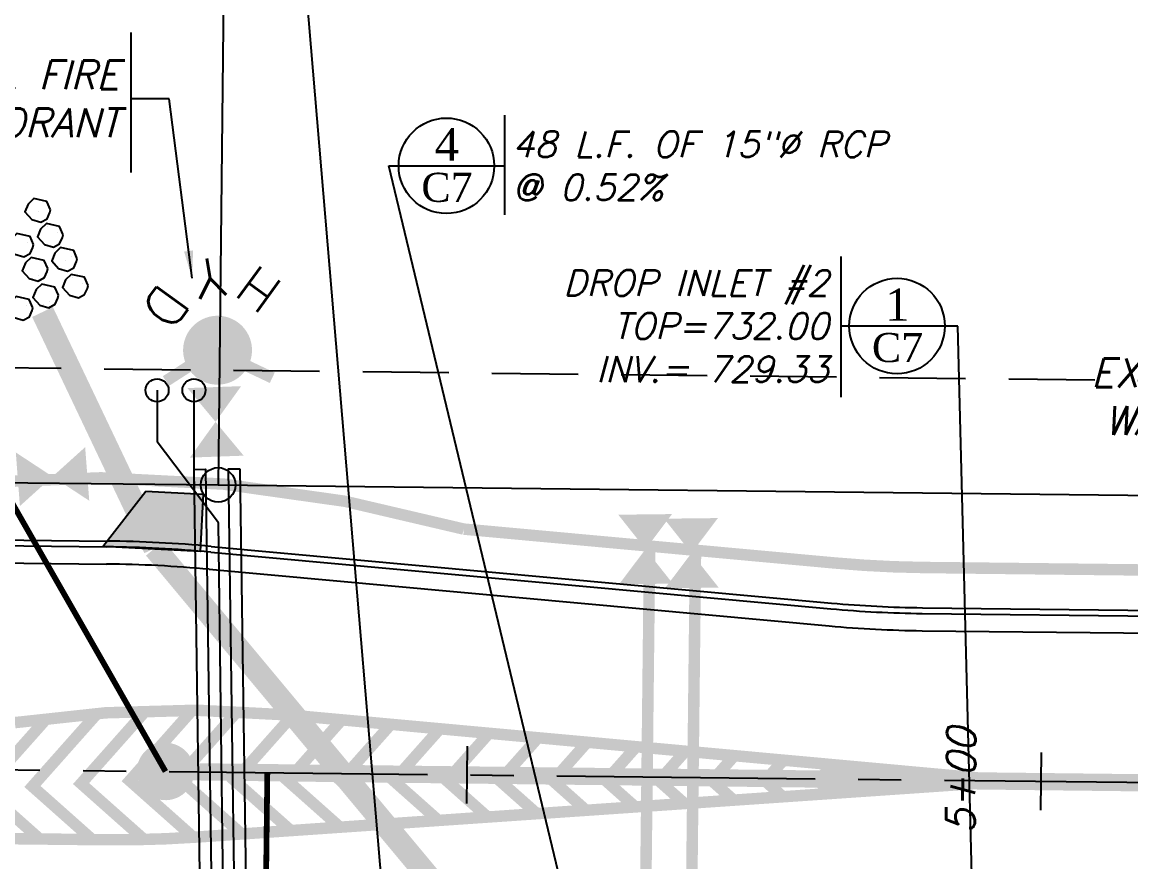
# Model space of a CAD drawing. Header units: feet. Extents: x 2168824 to 2169426, y 1509567 to 1510102.
# Drawn here: x 2169104 to 2169200.5, y 1509901.4 to 1509974.5 of the extents above; entities that cross this region are included whole.
import ezdxf
from ezdxf.enums import TextEntityAlignment as Align

# ---------------------------------------------------------------- set-up
doc = ezdxf.new("R2010")
doc.units = ezdxf.units.FT
doc.header["$LTSCALE"] = 30
doc.header["$MEASUREMENT"] = 0
for name, pattern in [('CENTER2', [1.125, 0.75, -0.125, 0.125, -0.125]), ('HIDDEN', [0.375, 0.25, -0.125]), ('HIDDEN2', [0.1875, 0.125, -0.0625])]:
    doc.linetypes.add(name, pattern=pattern)
for name, color, linetype in [('1_DRTXT', 1, 'Continuous'), ('4_BNDLINE', 3, 'Continuous'), ('4_CENTERLINE', 9, 'CENTER2'), ('4_EASELINE', 6, 'HIDDEN'), ('6_EX_DRAINAGE', 252, 'MA_EX_DRAINAGE_LINE'), ('6_EX_SEWER', 252, 'MA_EX_SEWER_LINE'), ('6_EX_UT_POWER_UG', 9, 'MA_EX_UGE_LINE'), ('6_EX_WATER', 252, 'MA_EX_WATER_LINE'), ('6_EX_WATER_FIRE_LINE', 252, 'Continuous'), ('6_EX_WATER_TXT', 9, 'Continuous'), ('7_EX_CURB', 9, 'Continuous'), ('7_EX_PVMT_STRIPE', 252, 'HIDDEN2'), ('8_STATIONS', 6, 'Continuous')]:
    doc.layers.add(name, color=color, linetype=linetype)
doc.styles.add('ROMANS', font='romans.shx', dxfattribs={"oblique": 15})
doc.styles.add('ROMANS15', font='romans.shx', dxfattribs={"oblique": 14.99997778074544})
doc.styles.add('ROMANTIC', font='romantic.ttf', dxfattribs={"oblique": 15})
doc.linetypes.add('MA_EX_DRAINAGE_LINE', pattern='A,0.3,-0.2,["EX SD",ROMANS,S=0.1,R=0,X=-0.05,Y=-0.05],-0.5', length=1)
doc.linetypes.add('MA_EX_SEWER_LINE', pattern='A,0.3,-0.2,["EX SS",ROMANS,S=0.1,R=0,X=-0.05,Y=-0.05],-0.5', length=1)
doc.linetypes.add('MA_EX_UGE_LINE', pattern='A,0.3,-0.1,["EX UGE",ROMANS,S=0.1,R=0,X=-0.05,Y=-0.05],-0.6', length=1)
doc.linetypes.add('MA_EX_WATER_LINE', pattern='A,0.3,-0.2,["EX W",ROMANS,S=0.1,R=0,X=-0.05,Y=-0.05],-0.5', length=1)
doc.dimstyles.new('1_SCALE', dxfattribs={"dimscale": 30, "dimtxt": 0.08, "dimasz": 0.08, "dimexe": 0.05, "dimexo": 0.05, "dimgap": 0.02, "dimtad": 1, "dimdec": 0, "dimzin": 0, "dimdsep": 46, "dimtxsty": 'ROMANS15', "dimcen": 0.09, "dimclrd": 256, "dimclre": 256, "dimclrt": 256, "dimaunit": 1, "dimazin": 0, "dimtfac": 1, "dimtdec": 0, "dimtmove": 2, "dimatfit": 0, "dimfxl": 0, "dimtolj": 1, "dimtzin": 0, "dimlwd": -1, "dimlwe": -1, "dimarcsym": 0})

# ---------------------------------------------------------------- blocks, each defined once
blk = doc.blocks.new('lbl_tic')
blk.add_line((0, -0.04164999999999996), (0, 0.04164999999999996))

msp = doc.modelspace()

# ---------------------------------------------------------------- hatches: boundary and pattern name
at = {"layer": '6_EX_DRAINAGE'}
msp.add_hatch(color=256, dxfattribs=at).paths.add_polyline_path([(2169114.73035901, 1509933.619051107), (2169119.723817423, 1509933.363369501), (2169119.468135817, 1509928.369911089), (2169110.979256517, 1509928.804569819)])
at = {"layer": '6_EX_WATER', "ltscale": 0.7}
h = msp.add_hatch(color=256, dxfattribs=at)
h.paths.add_polyline_path([(2169120.793265173, 1509939.662719629), (2169118.346227319, 1509942.604591386), (2169123.023558274, 1509942.77212414)])
h.paths.add_polyline_path([(2169120.793265173, 1509939.662719629), (2169118.562972071, 1509936.553315117), (2169123.240303027, 1509936.720847872)])
h = msp.add_hatch(color=256, dxfattribs=at)
h.paths.add_polyline_path([(2169106.599605004, 1509934.899031147), (2169109.439622945, 1509937.46357824), (2169109.797059955, 1509932.796916599)])
h.paths.add_polyline_path([(2169106.599605004, 1509934.899031147), (2169103.402150054, 1509937.001145697), (2169103.759587063, 1509932.334484055)])
h = msp.add_hatch(color=256, dxfattribs=at)
h.paths.add_polyline_path([(2169158.231601837, 1509928.580804475), (2169160.607064468, 1509925.580840977), (2169155.927055122, 1509925.526026549)])
h.paths.add_polyline_path([(2169158.231601837, 1509928.580804475), (2169160.536148554, 1509931.635582399), (2169155.856139207, 1509931.580767972)])
h = msp.add_hatch(color=256, dxfattribs=at)
h.paths.add_polyline_path([(2169162.227194908, 1509928.233522593), (2169164.602657538, 1509925.233559095), (2169159.922648193, 1509925.178744667)])
h.paths.add_polyline_path([(2169162.227194908, 1509928.233522593), (2169164.531741624, 1509931.288300517), (2169159.851732277, 1509931.233486089)])

# ---------------------------------------------------------------- linework, layer by layer
at = {"layer": '1_DRTXT'}
for p, q in [((2169145.938256253, 1509966.360963992), (2169145.938256253, 1509957.6911021)), ((2169175.27631437, 1509941.823107373), (2169175.27631437, 1509954.064628665))]:
    msp.add_line(p, q, dxfattribs=at)
for centre in [(2169140.89629569, 1509961.95369211), (2169180.126220417, 1509948.006740896)]:
    msp.add_circle(centre, 4.158282026699598, dxfattribs=at)
at = {"layer": '4_BNDLINE'}
for p, q in [((2169122.294624495, 1510047.341678259), (2169121.019386232, 1509934.178355579)), ((2168976.001362345, 1509935.81256469), (2169121.019386232, 1509934.178355579)), ((2169121.019386232, 1509934.178355579), (2169312.027258522, 1509932.025886549))]:
    msp.add_line(p, q, dxfattribs=at)
msp.add_circle((2169121.019386232, 1509934.178355579), 1.5, dxfattribs=at)
at = {"layer": '4_CENTERLINE'}
msp.add_line((2168914.266640991, 1509911.506666359), (2169354.742821204, 1509906.542937248), dxfattribs=at)
at = {"layer": '4_EASELINE'}
msp.add_line((2168976.114045262, 1509945.811929798), (2169406.154844517, 1509940.965797066), dxfattribs=at)
at = {"layer": '6_EX_DRAINAGE', "linetype": 'Continuous', "flags": 128}
for points in [[(2169106.429789409, 1509958.12751587), (2169106.112998941, 1509958.837079845), (2169104.977058404, 1509959.094157704), (2169104.472821848, 1509958.623901433), (2169104.199080817, 1509957.94167056), (2169104.803806959, 1509957.273940656), (2169105.587643513, 1509957.043049631), (2169106.133308582, 1509957.344805488), (2169106.372644588, 1509957.875012139)], [(2169107.51623691, 1509955.956572626), (2169107.199446442, 1509956.666136601), (2169106.063505905, 1509956.92321446), (2169105.559269349, 1509956.452958188), (2169105.285528318, 1509955.770727316), (2169105.89025446, 1509955.102997412), (2169106.674091014, 1509954.872106387), (2169107.219756083, 1509955.173862244), (2169107.459092089, 1509955.704068895)], [(2169104.955324201, 1509955.103701441), (2169104.638533733, 1509955.813265416), (2169103.502593196, 1509956.070343275), (2169102.99835664, 1509955.600087004), (2169102.724615609, 1509954.917856131), (2169103.329341751, 1509954.250126227), (2169104.113178305, 1509954.019235202), (2169104.658843374, 1509954.320991059), (2169104.89817938, 1509954.85119771)], [(2169108.757895647, 1509953.863159945), (2169108.441105179, 1509954.57272392), (2169107.305164642, 1509954.829801779), (2169106.800928086, 1509954.359545507), (2169106.527187055, 1509953.677314635), (2169107.131913197, 1509953.009584731), (2169107.915749751, 1509952.778693706), (2169108.46141482, 1509953.080449563), (2169108.700750826, 1509953.610656214)], [(2169106.196982938, 1509953.01028876), (2169105.88019247, 1509953.719852735), (2169104.744251933, 1509953.976930594), (2169104.240015377, 1509953.506674322), (2169103.966274346, 1509952.82444345), (2169104.571000488, 1509952.156713546), (2169105.354837042, 1509951.925822521), (2169105.900502111, 1509952.227578378), (2169106.139838117, 1509952.757785029)], [(2169109.689131912, 1509951.53714391), (2169109.372341444, 1509952.246707885), (2169108.236400907, 1509952.503785744), (2169107.732164351, 1509952.033529473), (2169107.45842332, 1509951.3512986), (2169108.063149462, 1509950.683568696), (2169108.846986016, 1509950.452677671), (2169109.392651085, 1509950.754433529), (2169109.631987091, 1509951.284640179)], [(2169107.128219203, 1509950.684272725), (2169106.811428735, 1509951.3938367), (2169105.675488198, 1509951.650914559), (2169105.171251643, 1509951.180658288), (2169104.897510611, 1509950.498427415), (2169105.502236753, 1509949.830697512), (2169106.286073307, 1509949.599806486), (2169106.831738377, 1509949.901562344), (2169107.071074382, 1509950.431768994)], [(2169104.877718583, 1509949.598804019), (2169104.560928115, 1509950.308367994), (2169103.424987578, 1509950.565445853), (2169102.920751023, 1509950.095189582), (2169102.647009992, 1509949.412958709), (2169103.251736133, 1509948.745228806), (2169104.035572687, 1509948.51433778), (2169104.581237757, 1509948.816093638), (2169104.820573763, 1509949.346300288)]]:
    msp.add_lwpolyline(points, close=True, dxfattribs=at)
at = {"layer": '6_EX_DRAINAGE', "linetype": 'Continuous', "const_width": 0.009374999999999998, "flags": 128}
for points in [[(2169105.073440098, 1509958.853046467, 1), (2169105.067316543, 1509958.845947686, 1)], [(2169105.919257957, 1509958.301304829, 1), (2169105.913134402, 1509958.294206048, 1)], [(2169104.485675648, 1509957.983499686, 1), (2169104.479552093, 1509957.976400904, 1)], [(2169105.125309823, 1509957.300271492, 1), (2169105.119186268, 1509957.293172711, 1)], [(2169105.380859821, 1509957.945981, 1), (2169105.374736265, 1509957.938882218, 1)], [(2169105.64561073, 1509957.562928966, 1), (2169105.639487175, 1509957.555830185, 1)], [(2169106.159887599, 1509956.682103223, 1), (2169106.153764044, 1509956.675004442, 1)], [(2169104.444792749, 1509955.2774904, 1), (2169104.438669194, 1509955.270391619, 1)], [(2169105.572123148, 1509955.812556441, 1), (2169105.565999594, 1509955.80545766, 1)], [(2169106.467307321, 1509955.775037755, 1), (2169106.461183766, 1509955.767938974, 1)], [(2169106.732058231, 1509955.391985722, 1), (2169106.725934676, 1509955.384886941, 1)], [(2169107.005705458, 1509956.130361585, 1), (2169106.999581902, 1509956.123262804, 1)], [(2169104.171145522, 1509954.539114537, 1), (2169104.165021967, 1509954.532015756, 1)], [(2169106.211757324, 1509955.129328248, 1), (2169106.205633768, 1509955.122229467, 1)], [(2169107.401546336, 1509954.588690541, 1), (2169107.395422781, 1509954.58159176, 1)], [(2169104.840633627, 1509953.735819357, 1), (2169104.834510072, 1509953.728720575, 1)], [(2169106.813781885, 1509953.71914376, 1), (2169106.807658331, 1509953.712044979, 1)], [(2169107.708966058, 1509953.681625074, 1), (2169107.702842503, 1509953.674526293, 1)], [(2169107.973716968, 1509953.298573041, 1), (2169107.967593413, 1509953.29147426, 1)], [(2169108.247364195, 1509954.036948904, 1), (2169108.241240639, 1509954.029850123, 1)], [(2169104.252869177, 1509952.866272575, 1), (2169104.246745622, 1509952.859173794, 1)], [(2169105.148053349, 1509952.828753889, 1), (2169105.141929794, 1509952.821655108, 1)], [(2169105.412804259, 1509952.445701856, 1), (2169105.406680704, 1509952.438603075, 1)], [(2169105.686451486, 1509953.184077719, 1), (2169105.68032793, 1509953.176978938, 1)], [(2169107.453416061, 1509953.035915567, 1), (2169107.447292505, 1509953.028816786, 1)], [(2169104.892503352, 1509952.183044382, 1), (2169104.886379797, 1509952.175945601, 1)], [(2169105.771869892, 1509951.409803322, 1), (2169105.765746337, 1509951.402704541, 1)], [(2169107.745018151, 1509951.393127726, 1), (2169107.738894596, 1509951.386028945, 1)], [(2169108.332782601, 1509952.262674507, 1), (2169108.326659046, 1509952.255575726, 1)], [(2169108.640202323, 1509951.35560904, 1), (2169108.634078768, 1509951.348510259, 1)], [(2169109.17860046, 1509951.710932869, 1), (2169109.172476904, 1509951.703834088, 1)], [(2169105.184105442, 1509950.540256541, 1), (2169105.177981887, 1509950.53315776, 1)], [(2169106.079289615, 1509950.502737855, 1), (2169106.073166059, 1509950.495639074, 1)], [(2169106.617687751, 1509950.858061684, 1), (2169106.611564196, 1509950.850962903, 1)], [(2169108.384652326, 1509950.709899532, 1), (2169108.378528771, 1509950.702800751, 1)], [(2169108.904953233, 1509950.972557007, 1), (2169108.898829678, 1509950.965458225, 1)], [(2169104.367187131, 1509949.772592978, 1), (2169104.361063576, 1509949.765494197, 1)], [(2169105.823739617, 1509949.857028347, 1), (2169105.817616062, 1509949.849929566, 1)], [(2169106.344040524, 1509950.119685822, 1), (2169106.337916969, 1509950.112587041, 1)], [(2169104.093539904, 1509949.034217116, 1), (2169104.087416349, 1509949.027118335, 1)]]:
    msp.add_lwpolyline(points, format="xyb", close=True, dxfattribs=at)
at = {"layer": '6_EX_DRAINAGE', "const_width": 2}
for points in [[(2169115.504277863, 1509928.663281807), (2169105.726709332, 1509949.225307147)], [(2169115.504277863, 1509928.663281807), (2169146.581232995, 1509891.375784647)]]:
    msp.add_lwpolyline(points, dxfattribs=at)
at = {"layer": '6_EX_DRAINAGE', "linetype": 'Continuous'}
msp.add_lwpolyline([(2169114.73035901, 1509933.619051107), (2169119.723817423, 1509933.363369501), (2169119.468135817, 1509928.369911089), (2169110.979256517, 1509928.804569819)], close=True, dxfattribs=at)
at = {"layer": '6_EX_SEWER', "ltscale": 0.65, "const_width": 0.5}
for points in [[(2169100.697572081, 1509936.779664604), (2169116.433818931, 1509909.229513493)], [(2169124.975382305, 1509881.050911892), (2169125.300812396, 1509909.126735154)]]:
    msp.add_lwpolyline(points, dxfattribs=at)
at = {"layer": '6_EX_SEWER', "const_width": 2.5}
msp.add_lwpolyline([(2169115.186781134, 1509909.315517763, 1), (2169117.680856727, 1509909.143509223, 1)], format="xyb", close=True, dxfattribs=at)
at = {"layer": '6_EX_SEWER', "const_width": 1.5}
msp.add_lwpolyline([(2169116.433818931, 1509909.229513493), (2169280.422803018, 1509907.328698347)], dxfattribs=at)
at = {"layer": '6_EX_UT_POWER_UG'}
for p, q in [((2169115.705781953, 1509942.412999128), (2169115.705781953, 1509937.931010938)), ((2169118.909762286, 1509942.412999128), (2169118.909762286, 1509933.698784314)), ((2169121.057292158, 1509930.862052449), (2169115.705781953, 1509937.931010938)), ((2169121.69919338, 1509880.593528878), (2169121.057292158, 1509930.862052449))]:
    msp.add_line(p, q, dxfattribs=at)
at = {"layer": '6_EX_UT_POWER_UG', "linetype": 'Continuous'}
for points in [[(2169119.766053332, 1509875.526974435), (2169118.919466706, 1509935.521001564), (2169119.919367157, 1509935.535111341), (2169120.765953784, 1509875.541084213)], [(2169122.919068514, 1509935.577440673), (2169123.76565514, 1509875.583413544), (2169122.765754689, 1509875.569303767), (2169121.919168062, 1509935.563330896)]]:
    msp.add_lwpolyline(points, close=True, dxfattribs=at)
at = {"layer": '6_EX_UT_POWER_UG'}
for centre in [(2169115.705781953, 1509942.412999128), (2169118.909762286, 1509942.412999128)]:
    msp.add_circle(centre, 1, dxfattribs=at)
at = {"layer": '6_EX_WATER', "ltscale": 0.7, "const_width": 3}
msp.add_lwpolyline([(2169120.73929772, 1509947.382774977, 1), (2169121.198743503, 1509944.418165463, 1)], format="xyb", close=True, dxfattribs=at)
at = {"layer": '6_EX_WATER', "ltscale": 0.7, "const_width": 1}
for points in [[(2169119.893561783, 1509945.42004299), (2169116.471742866, 1509943.216367126)], [(2169125.731447752, 1509943.500964193), (2169121.896499507, 1509945.312102835)]]:
    msp.add_lwpolyline(points, dxfattribs=at)
at = {"layer": '6_EX_WATER', "const_width": 1, "flags": 128}
for points in [[(2168889.015392079, 1509935.292714949), (2169089.603786579, 1509933.032282948, -0.112016003867861), (2169142.414734469, 1509930.328187544), (2169174.726460873, 1509927.378089166, 0.01994758675112449), (2169182.373269828, 1509926.986545535)], [(2169182.373269828, 1509926.986545535), (2169399.460342915, 1509924.540189812, 0.04546902379978822), (2169414.205815897, 1509925.716517534, 0.04546902379978822)]]:
    msp.add_lwpolyline(points, format="xyb", dxfattribs=at)
at = {"layer": '6_EX_WATER'}
msp.add_lwpolyline([(2169162.586724658, 1509928.80656959, 1, 1, 0), (2169162.056022523, 1509881.712611793, 1, 1, 0)], format="xyseb", dxfattribs=at)
at = {"layer": '6_EX_WATER_FIRE_LINE', "ltscale": 0.5, "const_width": 1, "flags": 128}
msp.add_lwpolyline([(2169158.586978615, 1509928.851642756), (2169158.05627648, 1509881.757684959)], dxfattribs=at)
at = {"layer": '6_EX_WATER_TXT'}
msp.add_line((2169113.42037345, 1509973.564936156), (2169113.42037345, 1509961.36041622), dxfattribs=at)
at = {"layer": '7_EX_CURB'}
for p, q in [((2168964.128761768, 1509930.446007895), (2169111.328872212, 1509928.787208835)), ((2168964.134395914, 1509930.94597615), (2169111.334506358, 1509929.28717709)), ((2168964.111859331, 1509928.946103129), (2169111.311969775, 1509927.287304069)), ((2169120.369680771, 1509928.3242895), (2169174.362768903, 1509923.39465746)), ((2169120.415142267, 1509928.822218463), (2169174.4082304, 1509923.892586423)), ((2169120.233296282, 1509926.83050261), (2169174.226384415, 1509921.90087057)), ((2169182.333873144, 1509923.48676727), (2169326.413655017, 1509921.863131215)), ((2169182.328238999, 1509922.986799015), (2169326.408097385, 1509921.363162098)), ((2169182.311336561, 1509921.486894249), (2169326.391118434, 1509919.863258193))]:
    msp.add_line(p, q, dxfattribs=at)
for centre, radius, start, end in [((2169110.049921134, 1509815.29441486), 114, 84.78329163111123, 89.3543607839617), ((2169110.049921134, 1509815.29441486), 113.5, 84.78329163111123, 89.3543607839617), ((2169110.049921134, 1509815.29441486), 112, 84.78329163111123, 89.3543607839617), ((2169183.455068142, 1510022.980450094), 100, 264.7832916311112, 269.3543607839617), ((2169183.455068142, 1510022.980450094), 99.5, 264.7832916311112, 269.3543607839617), ((2169183.455068142, 1510022.980450094), 101.5, 264.7832916311112, 269.3543607839617)]:
    msp.add_arc(centre, radius, start, end, dxfattribs=at)
at = {"layer": '7_EX_PVMT_STRIPE', "linetype": 'Continuous', "ltscale": 0.7, "const_width": 1}
for points in [[(2169127.10545246, 1509914.153155099, 0.05972361415930176), (2169103.310418118, 1509913.48060516)], [(2169111.123190891, 1509903.287907582, 0.01997055552716659), (2169119.104947607, 1509903.516785479)]]:
    msp.add_lwpolyline(points, format="xyb", dxfattribs=at)
at = {"layer": '7_EX_PVMT_STRIPE', "const_width": 0.9999999999999999}
for points in [[(2169110.494445137, 1509914.284307007), (2169104.848075207, 1509907.926104816), (2169110.057481863, 1509903.299917064)], [(2169114.709520784, 1509914.512777631), (2169109.083276719, 1509908.177238554), (2169114.565947602, 1509903.30837986)], [(2169118.767650312, 1509914.564516095), (2169113.31847823, 1509908.428372291), (2169118.867329124, 1509903.500742767)], [(2169122.685379716, 1509914.458154331), (2169117.553679742, 1509908.679506029), (2169123.06115487, 1509903.788620049)], [(2169106.101348395, 1509913.855372344), (2169100.612873695, 1509907.674971079), (2169105.481417645, 1509903.351484763)], [(2169127.504838294, 1509914.116690706), (2169122.453079414, 1509908.428061592), (2169127.345887227, 1509904.083027875)], [(2169131.778725073, 1509913.726479849), (2169127.071658711, 1509908.425998298), (2169131.630619583, 1509904.377435701)], [(2169136.052611851, 1509913.336268991), (2169131.690238008, 1509908.423935004), (2169135.915351939, 1509904.671843527)], [(2169140.326498629, 1509912.946058135), (2169136.308817305, 1509908.421871709), (2169140.200084295, 1509904.966251353)], [(2169144.600385407, 1509912.555847277), (2169140.927396602, 1509908.419808415), (2169144.484816651, 1509905.260659179)], [(2169148.874272185, 1509912.16563642), (2169145.545975898, 1509908.41774512), (2169148.769549008, 1509905.555067004)], [(2169153.148158964, 1509911.775425563), (2169150.164555195, 1509908.415681826), (2169153.054281364, 1509905.84947483)], [(2169157.422045742, 1509911.385214706), (2169154.783134492, 1509908.413618532), (2169157.33901372, 1509906.143882656)], [(2169161.69593252, 1509910.995003849), (2169159.401713789, 1509908.411555237), (2169161.623746076, 1509906.438290482)], [(2169165.969819298, 1509910.604792992), (2169164.020293086, 1509908.409491943), (2169165.908478432, 1509906.732698308)], [(2169170.243706076, 1509910.214582135), (2169168.638872383, 1509908.407428648), (2169170.193210789, 1509907.027106134)], [(2169174.517592855, 1509909.824371278), (2169173.25745168, 1509908.405365354), (2169174.477943145, 1509907.32151396)], [(2169178.791479633, 1509909.43416042), (2169177.876030976, 1509908.40330206), (2169178.762675501, 1509907.615921786)]]:
    msp.add_lwpolyline(points, dxfattribs=at)
at = {"layer": '7_EX_PVMT_STRIPE', "linetype": 'Continuous', "ltscale": 0.7, "const_width": 1}
for points in [[(2169127.10545246, 1509914.153155099), (2169190.142245037, 1509908.397822275)], [(2169190.142245037, 1509908.397822275), (2169119.104947607, 1509903.516785479)], [(2169040.121466818, 1509904.0880265), (2169111.123190891, 1509903.287907582)]]:
    msp.add_lwpolyline(points, dxfattribs=at)
at = {"layer": '8_STATIONS'}
msp.add_line((2169142.711616085, 1509911.432477094), (2169142.655274628, 1509906.43279454), dxfattribs=at)

# ---------------------------------------------------------------- block references
at = {"layer": '8_STATIONS', "xscale": 60.02400960384154, "yscale": 60.02400960384154, "zscale": 60.02400960384154, "rotation": 359.3543607945223}
msp.add_blockref('lbl_tic', (2169192.680270896, 1509908.369221245), dxfattribs=at)

# ---------------------------------------------------------------- texts
at = {"layer": '1_DRTXT', "style": 'ROMANTIC'}
for s, height, p in [('4', 2.812406239975422, (2169140.925078789, 1509961.565571681)), ('C7', 2.53116561597788, (2169140.943505539, 1509958.056913524)), ('1', 2.812406239975422, (2169180.155003516, 1509947.618620467)), ('C7', 2.53116561597788, (2169180.173430266, 1509944.10996231))]:
    msp.add_text(s, height=height, rotation=359.9999632139174, dxfattribs=at).set_placement(p, align=Align.BOTTOM_CENTER)
at = {"layer": '1_DRTXT', "char_height": 2.250010968748593, "style": 'ROMANS15'}
for s, insert, attachment_point in [('48 L.F. OF 15"%%C RCP\\P@ 0.52%', (2169146.622512777, 1509961.95369211), 4), ('DROP INLET #2 \\PTOP=732.00\\PINV.= 729.33', (2169174.186167495, 1509948.006740896), 6)]:
    msp.add_mtext(s, dxfattribs=dict(at, insert=insert, attachment_point=attachment_point))
at = {"layer": '6_EX_WATER', "ltscale": 0.7, "style": 'ROMANS'}
for s, rotation, p in [('Y', 188.9129554587702, (2169120.04303971, 1509953.87925758)), ('H', 143.9129554492106, (2169125.545028691, 1509952.559906519)), ('D', 233.9129554423486, (2169115.09177367, 1509950.663817718))]:
    msp.add_text(s, height=3.375, rotation=rotation, dxfattribs=at).set_placement(p, align=Align.CENTER)
at = {"layer": '6_EX_WATER_TXT', "char_height": 2.500012187498437, "attachment_point": 6, "style": 'ROMANS15'}
for s, insert in [('EX. FIRE \\PHYDRANT', (2169112.44245838, 1509967.781995983)), ('EX. 6"%%C PVC\\PWATER MAIN', (2169218.146808495, 1509941.857551963))]:
    msp.add_mtext(s, dxfattribs=dict(at, insert=insert))
at = {"layer": '8_STATIONS', "style": 'ROMANS15', "oblique": 14.99997778074544}
msp.add_text('5+00', height=2.5, rotation=89.35436079452234, dxfattribs=at).set_placement((2169187.680588342, 1509908.425562702), align=Align.BOTTOM_CENTER)

# ---------------------------------------------------------------- leaders
at = {"layer": '1_DRTXT'}
for points in [[(2169137.480728407, 1509873.360648637), (2169127.926345901, 1509986.303300521), (2169137.981743338, 1509986.303300521)], [(2169157.869288908, 1509870.379067538), (2169135.882858816, 1509961.95369211), (2169145.938256253, 1509961.95369211)], [(2169187.332727978, 1509873.372586696), (2169185.415563574, 1509948.006740896), (2169175.27631437, 1509948.006740896)]]:
    msp.add_leader(points, dimstyle='1_SCALE', dxfattribs=at)
at = {"layer": '6_EX_WATER_TXT'}
msp.add_leader([(2169118.749820896, 1509952.15911042), (2169116.765709106, 1509967.781995983), (2169113.42037345, 1509967.781995983)], dimstyle='1_SCALE', dxfattribs=at)

doc.saveas('drawing.dxf')
